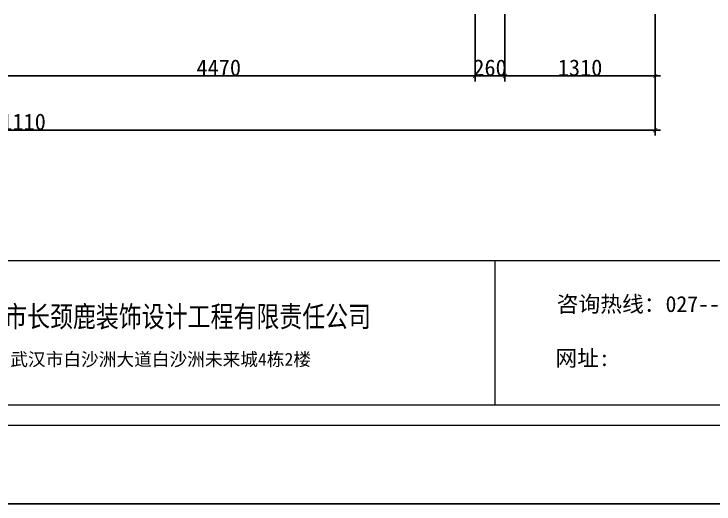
# Model space of a CAD drawing. Header units: inches. Extents: x 1174834 to 1369688, y -175882 to -108740.
# Drawn here: x 1350025 to 1356128, y -175882 to -171615 of the extents above; entities that cross this region are included whole.
import ezdxf

# ---------------------------------------------------------------- set-up
doc = ezdxf.new("R2010")
doc.units = ezdxf.units.IN
doc.header["$LTSCALE"] = 500
doc.header["$MEASUREMENT"] = 0
doc.layers.add('SH-尺寸标注', color=32, linetype='Continuous')
doc.layers.add('WALL', color=255, linetype='Continuous')
doc.layers.add('填充线', color=143, linetype='Continuous', lineweight=9)
doc.styles.add('QHGM-宋体', font='SimSun.ttf', dxfattribs={"width": 0.8})
doc.styles.add('宋体', font='NSimSun.ttf', dxfattribs={"height": 80})
doc.styles.add('黑体', font='simhei.ttf', dxfattribs={"height": 80})
doc.dimstyles.new('D_20_2.35', dxfattribs={"dimtxt": 142.857143, "dimasz": 35.714286, "dimexe": 47.619048, "dimexo": 0, "dimgap": 0, "dimtad": 1, "dimdec": 0, "dimzin": 1, "dimdsep": 46, "dimtxsty": 'Standard', "dimblk": 'ARCHTICK', "dimcen": 0.09, "dimdle": 47.619048, "dimclrd": 252, "dimclre": 252, "dimclrt": 134, "dimadec": 0, "dimazin": 0, "dimtfac": 1, "dimtdec": 4, "dimtix": 1, "dimtmove": 2, "dimatfit": 3, "dimfxl": 1, "dimtolj": 1, "dimtzin": 0, "dimarcsym": 0})

# ---------------------------------------------------------------- blocks, each defined once
blk = doc.blocks.new('_ArchTick')
at = {"color": 0, "linetype": 'ByBlock', "const_width": 0.15}
blk.add_lwpolyline([(-0.5, -0.5), (0.5, 0.5)], dxfattribs=at)
blk = doc.blocks.new('*D26')
at = {"layer": 'Defpoints', "color": 0, "linetype": 'Continuous', "lineweight": -3, "transparency": 16777216}
for p in [(1354305.1, -171615.1), (1355615.1, -171615.1), (1354305.1, -172154.9)]:
    blk.add_point(p, dxfattribs=at)
at = {"layer": 'SH-尺寸标注', "color": 252, "linetype": 'Continuous', "lineweight": -2, "transparency": 16777216}
for p, q in [((1354305.1, -171615.1), (1354305.1, -172202.5)), ((1355615.1, -171615.1), (1355615.1, -172202.5)), ((1355662.8, -172154.9), (1354257.5, -172154.9))]:
    blk.add_line(p, q, dxfattribs=at)
at = {"layer": 'SH-尺寸标注', "color": 252, "linetype": 'Continuous', "lineweight": -2, "transparency": 16777216, "xscale": 35.71428581050463, "yscale": 35.71428581050463, "zscale": 35.71428581050463, "rotation": 180}
blk.add_blockref('_ArchTick', (1354305.1, -172154.9), dxfattribs=at)
at = {"layer": 'SH-尺寸标注', "color": 252, "linetype": 'Continuous', "lineweight": -2, "transparency": 16777216, "xscale": 35.71428581050463, "yscale": 35.71428581050463, "zscale": 35.71428581050463}
blk.add_blockref('_ArchTick', (1355615.1, -172154.9), dxfattribs=at)
at = {"layer": 'SH-尺寸标注', "color": 134, "linetype": 'Continuous', "transparency": 16777216, "insert": (1354960.1, -172083.5), "char_height": 142.86, "attachment_point": 5}
blk.add_mtext('\\A1;1310', dxfattribs=at)
blk = doc.blocks.new('*D27')
at = {"layer": 'Defpoints', "color": 0, "linetype": 'Continuous', "lineweight": -3, "transparency": 16777216}
for p in [(1354045.1, -171615.1), (1354305.1, -171615.1), (1354045.1, -172154.9)]:
    blk.add_point(p, dxfattribs=at)
at = {"layer": 'SH-尺寸标注', "color": 252, "linetype": 'Continuous', "lineweight": -2, "transparency": 16777216}
for p, q in [((1354045.1, -171615.1), (1354045.1, -172202.5)), ((1354305.1, -171615.1), (1354305.1, -172202.5)), ((1354045.1, -172154.9), (1354009.4, -172154.9)), ((1354305.1, -172154.9), (1354045.1, -172154.9)), ((1354305.1, -172154.9), (1354340.8, -172154.9))]:
    blk.add_line(p, q, dxfattribs=at)
at = {"layer": 'SH-尺寸标注', "color": 252, "linetype": 'Continuous', "lineweight": -2, "transparency": 16777216, "xscale": 35.71428581050463, "yscale": 35.71428581050463, "zscale": 35.71428581050463}
blk.add_blockref('_ArchTick', (1354045.1, -172154.9), dxfattribs=at)
at = {"layer": 'SH-尺寸标注', "color": 252, "linetype": 'Continuous', "lineweight": -2, "transparency": 16777216, "xscale": 35.71428581050463, "yscale": 35.71428581050463, "zscale": 35.71428581050463, "rotation": 180}
blk.add_blockref('_ArchTick', (1354305.1, -172154.9), dxfattribs=at)
at = {"layer": 'SH-尺寸标注', "color": 134, "linetype": 'Continuous', "transparency": 16777216, "insert": (1354175.1, -172083.5), "char_height": 142.86, "attachment_point": 5}
blk.add_mtext('\\A1;260', dxfattribs=at)
blk = doc.blocks.new('*D28')
at = {"layer": 'Defpoints', "color": 0, "linetype": 'Continuous', "lineweight": -3, "transparency": 16777216}
for p in [(1349575.1, -171615.1), (1354045.1, -171615.1), (1349575.1, -172154.9)]:
    blk.add_point(p, dxfattribs=at)
at = {"layer": 'SH-尺寸标注', "color": 252, "linetype": 'Continuous', "lineweight": -2, "transparency": 16777216}
for p, q in [((1349575.1, -171615.1), (1349575.1, -172202.5)), ((1354045.1, -171615.1), (1354045.1, -172202.5)), ((1354092.8, -172154.9), (1349527.5, -172154.9))]:
    blk.add_line(p, q, dxfattribs=at)
at = {"layer": 'SH-尺寸标注', "color": 252, "linetype": 'Continuous', "lineweight": -2, "transparency": 16777216, "xscale": 35.71428581050463, "yscale": 35.71428581050463, "zscale": 35.71428581050463, "rotation": 180}
blk.add_blockref('_ArchTick', (1349575.1, -172154.9), dxfattribs=at)
at = {"layer": 'SH-尺寸标注', "color": 252, "linetype": 'Continuous', "lineweight": -2, "transparency": 16777216, "xscale": 35.71428581050463, "yscale": 35.71428581050463, "zscale": 35.71428581050463}
blk.add_blockref('_ArchTick', (1354045.1, -172154.9), dxfattribs=at)
at = {"layer": 'SH-尺寸标注', "color": 134, "linetype": 'Continuous', "transparency": 16777216, "insert": (1351810.1, -172083.5), "char_height": 142.86, "attachment_point": 5}
blk.add_mtext('\\A1;4470', dxfattribs=at)
blk = doc.blocks.new('*D31')
at = {"layer": 'Defpoints', "color": 0, "linetype": 'Continuous', "lineweight": -3, "transparency": 16777216}
for p in [(1344505.1, -171615.1), (1355615.1, -171615.1), (1344505.1, -172626)]:
    blk.add_point(p, dxfattribs=at)
at = {"layer": 'SH-尺寸标注', "color": 252, "linetype": 'Continuous', "lineweight": -2, "transparency": 16777216}
for p, q in [((1344505.1, -171615.1), (1344505.1, -172673.6)), ((1355615.1, -171615.1), (1355615.1, -172673.6)), ((1355662.8, -172626), (1344457.5, -172626))]:
    blk.add_line(p, q, dxfattribs=at)
at = {"layer": 'SH-尺寸标注', "color": 252, "linetype": 'Continuous', "lineweight": -2, "transparency": 16777216, "xscale": 35.71428581050463, "yscale": 35.71428581050463, "zscale": 35.71428581050463, "rotation": 180}
blk.add_blockref('_ArchTick', (1344505.1, -172626), dxfattribs=at)
at = {"layer": 'SH-尺寸标注', "color": 252, "linetype": 'Continuous', "lineweight": -2, "transparency": 16777216, "xscale": 35.71428581050463, "yscale": 35.71428581050463, "zscale": 35.71428581050463}
blk.add_blockref('_ArchTick', (1355615.1, -172626), dxfattribs=at)
at = {"layer": 'SH-尺寸标注', "color": 134, "linetype": 'Continuous', "transparency": 16777216, "insert": (1350060.1, -172554.6), "char_height": 142.86, "attachment_point": 5}
blk.add_mtext('\\A1;11110', dxfattribs=at)
blk = doc.blocks.new('JNNJ')
at = {"layer": 'WALL', "color": 8, "ltscale": 0.5}
for p, q in [((283797.2, -98159.6), (308185.2, -98159.6)), ((308185.2, -98159.6), (283797.2, -98159.6))]:
    blk.add_line(p, q, dxfattribs=at)
at = {"layer": '填充线'}
for p, q in [((307292.6, -96235.5), (284611.9, -96235.5)), ((284594.3, -97373.6), (307292.6, -97373.6)), ((284431.2, -97536.7), (307455.8, -97536.7))]:
    blk.add_line(p, q, dxfattribs=at)
blk = doc.blocks.new('HHYT')
at = {"layer": '填充线'}
blk.add_line((397952.4, -113481.4), (397952.4, -114619.4), dxfattribs=at)
blk.add_blockref('JNNJ', (99286.6, -17245.8))
for s, height, style, width, p in [('咨询热线：027--88865661 ', 126.469, '宋体', 1, (398443.5, -113885.7)), ('武汉市长颈鹿装饰设计工程有限责任公司', 166.551, 'QHGM-宋体', 0.8, (393700.6, -114004.7))]:
    blk.add_text(s, height=height, dxfattribs=dict(at, style=style, width=width)).set_placement(p)
for s, height, style, p in [('网址: ', 126.47, '宋体', (398433.2, -114313.6)), ('地址：武汉市白沙洲大道白沙洲未来城4栋2楼', 102.809, '黑体', (393691.8, -114311.4))]:
    blk.add_text(s, height=height, dxfattribs=dict(at, style=style)).set_placement(p)

msp = doc.modelspace()

# ---------------------------------------------------------------- block references
at = {"xscale": 1.1, "yscale": 1.1, "zscale": 1.1}
msp.add_blockref('HHYT', (916468.9, -48936), dxfattribs=at)

# ---------------------------------------------------------------- dimensions: what is measured, and where the dimension line sits
at = {"layer": 'SH-尺寸标注', "color": 252, "linetype": 'Continuous'}
dim = msp.add_aligned_dim(p1=(1355615.1, -171615.1), p2=(1344505.1, -171615.1), distance=1010.9, dimstyle='D_20_2.35', dxfattribs=at)
dim.commit()
dim.dimension.update_dxf_attribs({"geometry": '*D31', "text_midpoint": (1350060.1, -172554.6)})
for base, p1, p2, picture, middle in [((1349575.1, -172154.9), (1354045.1, -171615.1), (1349575.1, -171615.1), '*D28', (1351810.1, -172083.5)), ((1354045.1, -172154.9), (1354305.1, -171615.1), (1354045.1, -171615.1), '*D27', (1354175.1, -172083.5)), ((1354305.1, -172154.9), (1355615.1, -171615.1), (1354305.1, -171615.1), '*D26', (1354960.1, -172083.5))]:
    dim = msp.add_linear_dim(base=base, p1=p1, p2=p2, angle=180, dimstyle='D_20_2.35', dxfattribs=at)
    dim.commit()
    dim.dimension.update_dxf_attribs({"geometry": picture, "text_midpoint": middle})

doc.saveas('drawing.dxf')
